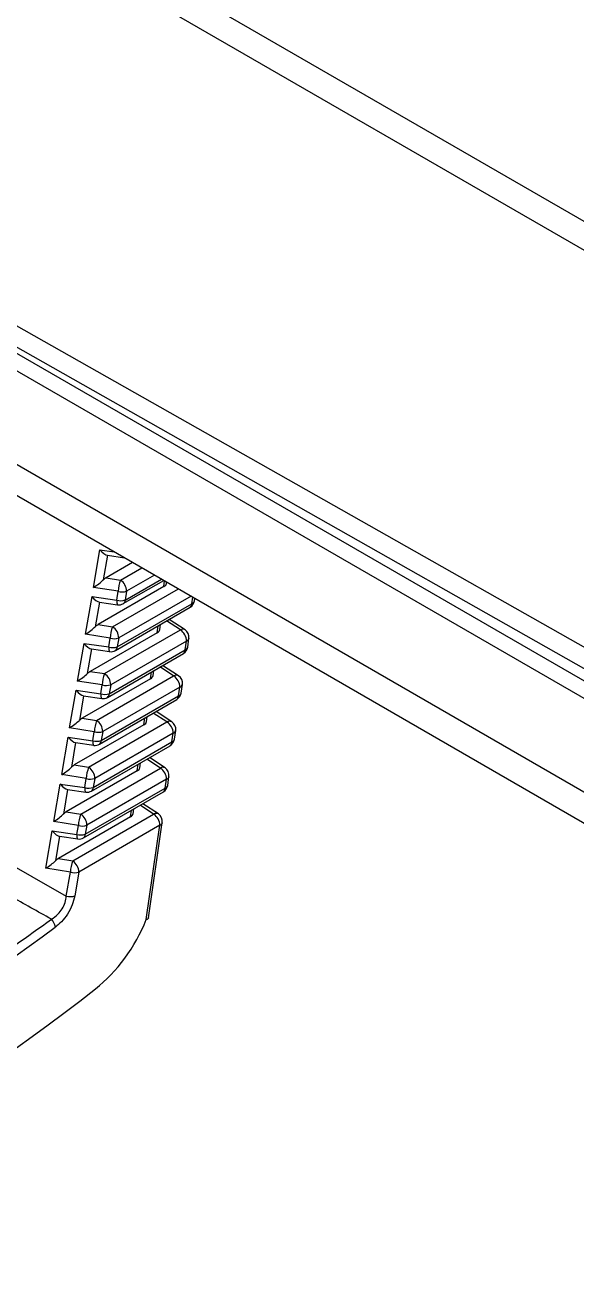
# Model space of a CAD drawing. Extents: x 8 to 113, y 0 to 87.
# Drawn here: x 19.055 to 19.681, y 64.069 to 65.488 of the extents above; entities that cross this region are included whole.
import ezdxf

# ---------------------------------------------------------------- set-up
doc = ezdxf.new("R2010")
doc.units = 0
doc.header["$MEASUREMENT"] = 0
doc.layers.add('OBJECT', color=7, linetype='CONTINUOUS')

msp = doc.modelspace()

# ---------------------------------------------------------------- linework, layer by layer
at = {"layer": 'OBJECT'}
for p, q in [((20.7236, 64.6684), (17.4116, 66.5804)), ((17.4116, 66.5477), (20.7236, 64.6357)), ((19.0283, 65.1254), (21.7994, 63.5257)), ((21.8088, 63.5004), (19.0388, 65.0995)), ((18.935, 65.0532), (21.805, 63.3964)), ((18.9024, 65.0367), (21.8261, 63.3489)), ((19.1327, 64.8497), (19.14, 64.8925)), ((19.14, 64.8925), (19.1562, 64.8902)), ((19.1485, 64.8863), (19.1437, 64.8582)), ((19.1771, 64.8781), (19.147, 64.8607)), ((19.1485, 64.8863), (19.1679, 64.8834)), ((19.1633, 64.8581), (19.1875, 64.8721)), ((19.202, 64.8637), (19.1703, 64.8454)), ((19.1607, 64.8453), (19.1327, 64.8497)), ((19.2126, 64.8506), (19.138, 64.8075)), ((19.147, 64.8607), (19.1633, 64.8581)), ((19.1543, 64.8049), (19.2291, 64.8481)), ((19.1665, 64.8313), (19.2124, 64.8577)), ((19.1686, 64.8354), (19.2098, 64.8592)), ((19.2126, 64.8506), (19.2135, 64.8571)), ((19.2155, 64.8542), (19.2157, 64.8558)), ((19.1237, 64.7966), (19.131, 64.8393)), ((19.131, 64.8393), (19.159, 64.8353)), ((19.1395, 64.8331), (19.1347, 64.805)), ((19.1394, 64.8331), (19.1601, 64.83)), ((19.159, 64.8353), (19.1607, 64.8453)), ((19.2435, 64.8398), (19.1613, 64.7923)), ((19.1703, 64.8454), (19.1686, 64.8354)), ((19.2444, 64.8312), (19.2455, 64.8386)), ((19.2473, 64.8343), (19.2477, 64.8373)), ((19.1575, 64.7781), (19.2424, 64.8271)), ((19.1595, 64.7822), (19.2444, 64.8312)), ((19.138, 64.8075), (19.1543, 64.8049)), ((19.205, 64.7983), (19.2062, 64.8062)), ((19.2079, 64.8019), (19.2088, 64.8077)), ((19.2313, 64.8015), (19.2157, 64.8117)), ((19.2367, 64.8017), (19.2187, 64.8134)), ((19.1516, 64.7921), (19.1237, 64.7966)), ((19.205, 64.7983), (19.1289, 64.7544)), ((19.1452, 64.7518), (19.2313, 64.8015)), ((19.1499, 64.7821), (19.1516, 64.7921)), ((19.1613, 64.7923), (19.1595, 64.7822)), ((19.2397, 64.782), (19.2411, 64.7919)), ((19.1146, 64.7434), (19.1219, 64.7861)), ((19.1219, 64.7861), (19.1499, 64.7821)), ((19.1304, 64.7799), (19.1256, 64.7519)), ((19.1304, 64.7799), (19.151, 64.7769)), ((19.1505, 64.729), (19.2369, 64.7789)), ((19.2383, 64.7888), (19.1522, 64.7391)), ((19.2369, 64.7789), (19.2383, 64.7888)), ((19.1484, 64.7249), (19.2348, 64.7747)), ((19.1289, 64.7544), (19.1452, 64.7518)), ((19.1362, 64.6986), (19.2237, 64.7492)), ((19.1974, 64.746), (19.1986, 64.7538)), ((19.2004, 64.7496), (19.2012, 64.7553)), ((19.2237, 64.7492), (19.2081, 64.7594)), ((19.2291, 64.7494), (19.2112, 64.7611)), ((19.1426, 64.739), (19.1146, 64.7434)), ((19.1974, 64.746), (19.1199, 64.7012)), ((19.1409, 64.7289), (19.1426, 64.739)), ((19.2307, 64.7365), (19.1432, 64.686)), ((19.1522, 64.7391), (19.1505, 64.729)), ((19.2293, 64.7265), (19.2307, 64.7365)), ((19.2321, 64.7296), (19.2336, 64.7396)), ((19.1056, 64.6903), (19.1129, 64.7329)), ((19.1129, 64.7329), (19.1409, 64.7289)), ((19.1214, 64.7267), (19.1166, 64.6987)), ((19.1213, 64.7267), (19.142, 64.7237)), ((19.1394, 64.6717), (19.2272, 64.7224)), ((19.1414, 64.6758), (19.2293, 64.7265)), ((19.2161, 64.6969), (19.2006, 64.707)), ((19.2216, 64.6971), (19.2037, 64.7088)), ((19.1899, 64.6937), (19.1108, 64.6481)), ((19.1199, 64.7012), (19.1362, 64.6986)), ((19.1271, 64.6455), (19.2161, 64.6969)), ((19.1899, 64.6937), (19.191, 64.7015)), ((19.1928, 64.6973), (19.1936, 64.703)), ((19.0966, 64.6371), (19.1038, 64.6797)), ((19.1038, 64.6797), (19.1318, 64.6757)), ((19.1336, 64.6858), (19.1056, 64.6903)), ((19.1318, 64.6757), (19.1336, 64.6858)), ((19.2231, 64.6842), (19.1341, 64.6328)), ((19.1432, 64.686), (19.1414, 64.6758)), ((19.2217, 64.6742), (19.2231, 64.6842)), ((19.2245, 64.6773), (19.226, 64.6873)), ((19.1123, 64.6735), (19.1076, 64.6456)), ((19.1123, 64.6735), (19.1329, 64.6705)), ((19.1303, 64.6185), (19.2196, 64.67)), ((19.1324, 64.6226), (19.2217, 64.6742)), ((19.1823, 64.6414), (19.1834, 64.6491)), ((19.1852, 64.645), (19.186, 64.6506)), ((19.2086, 64.6446), (19.1931, 64.6547)), ((19.214, 64.6448), (19.1961, 64.6565)), ((19.1245, 64.6327), (19.0966, 64.6371)), ((19.1823, 64.6414), (19.1018, 64.5949)), ((19.1108, 64.6481), (19.1271, 64.6455)), ((19.1181, 64.5923), (19.2086, 64.6446)), ((19.217, 64.6249), (19.2184, 64.635)), ((19.0875, 64.584), (19.0948, 64.6265)), ((19.0948, 64.6265), (19.1228, 64.6225)), ((19.1033, 64.6203), (19.0985, 64.5924)), ((19.1032, 64.6203), (19.1239, 64.6173)), ((19.1228, 64.6225), (19.1245, 64.6327)), ((19.1233, 64.5694), (19.2141, 64.6218)), ((19.2156, 64.6319), (19.1251, 64.5797)), ((19.1341, 64.6328), (19.1324, 64.6226)), ((19.2141, 64.6218), (19.2156, 64.6319)), ((19.1213, 64.5653), (19.2121, 64.6177)), ((19.1018, 64.5949), (19.1181, 64.5923)), ((19.1091, 64.5392), (19.201, 64.5923)), ((19.1747, 64.5891), (19.1758, 64.5968)), ((19.1776, 64.5927), (19.1784, 64.5983)), ((19.201, 64.5923), (19.1855, 64.6024)), ((19.2064, 64.5925), (19.1886, 64.6041)), ((19.1155, 64.5795), (19.0875, 64.584)), ((19.1747, 64.5891), (19.0928, 64.5418)), ((19.1137, 64.5693), (19.1155, 64.5795)), ((19.208, 64.5796), (19.1161, 64.5265)), ((19.1251, 64.5797), (19.1233, 64.5694)), ((19.1925, 64.4725), (19.208, 64.5796)), ((19.1952, 64.4746), (19.2108, 64.5827)), ((19.0785, 64.5308), (19.0857, 64.5734)), ((19.0857, 64.5734), (19.1137, 64.5693)), ((19.0942, 64.5671), (19.0895, 64.5393)), ((19.0942, 64.5671), (19.1148, 64.5641)), ((18.9904, 64.5624), (19.1018, 64.4993)), ((19.0928, 64.5418), (19.1091, 64.5392)), ((19.1064, 64.5264), (19.0785, 64.5308)), ((19.1018, 64.4993), (19.1064, 64.5264)), ((19.1161, 64.5265), (19.1114, 64.4994))]:
    msp.add_line(p, q, dxfattribs=at)
at = {"layer": 'OBJECT', "flags": 128}
for points in [[(17.4624, 66.0431), (17.627, 65.9499), (18.3322, 65.5506), (20.8068, 64.1497)], [(17.5232, 65.9853), (18.1909, 65.607), (20.8319, 64.1107)], [(19.159, 64.8353), (19.159, 64.8335), (19.1591, 64.8321), (19.1594, 64.831), (19.1597, 64.8303), (19.1601, 64.83), (19.1601, 64.83)], [(19.1499, 64.7821), (19.15, 64.7804), (19.1501, 64.7789), (19.1503, 64.7778), (19.1506, 64.7771), (19.151, 64.7769), (19.151, 64.7769)], [(19.1409, 64.7289), (19.1409, 64.7272), (19.141, 64.7257), (19.1413, 64.7246), (19.1416, 64.7239), (19.142, 64.7237), (19.142, 64.7237)], [(19.1318, 64.6757), (19.1319, 64.674), (19.132, 64.6725), (19.1322, 64.6714), (19.1325, 64.6707), (19.1329, 64.6705), (19.1329, 64.6705)], [(19.1228, 64.6225), (19.1228, 64.6208), (19.1229, 64.6193), (19.1232, 64.6182), (19.1235, 64.6175), (19.1239, 64.6173), (19.1239, 64.6173)], [(19.1137, 64.5693), (19.1138, 64.5676), (19.1139, 64.5661), (19.1141, 64.565), (19.1144, 64.5643), (19.1148, 64.5641), (19.1148, 64.5641)]]:
    msp.add_lwpolyline(points, dxfattribs=at)
at = {"layer": 'OBJECT'}
for centre, radius, start, end in [((19.1999, 64.844), 0.0392, 158.9135, 178.1164), ((19.155, 64.8452), 0.0153, 0.715, 57.2523), ((19.1635, 64.8506), 0.016, 253.6124, 288.5534), ((19.1652, 64.8606), 0.016, 253.6121, 288.5528), ((19.1638, 64.8352), 0.0048, 304.7417, 2.4677), ((19.2374, 64.8358), 0.01, 299.9973, 351.7621), ((19.2431, 64.8353), 0.00428, 288.0371, 346.5806), ((19.1615, 64.8399), 0.01, 261.7038, 299.9973), ((19.2396, 64.831), 0.0048, 304.7294, 2.4747), ((19.1908, 64.7908), 0.0392, 158.9149, 178.1148), ((19.146, 64.7921), 0.0153, 0.7162, 57.2493), ((19.1562, 64.8075), 0.016, 253.6065, 288.5529), ((19.2342, 64.797), 0.00534, 62.111, 122.9852), ((19.223, 64.7886), 0.0153, 0.7162, 57.2493), ((19.2312, 64.7933), 0.01, 351.7621, 56.8281), ((19.237, 64.7929), 0.00428, 288.0423, 346.5754), ((19.1545, 64.7974), 0.016, 253.6064, 288.5538), ((19.1525, 64.7867), 0.01, 261.7038, 299.9973), ((19.1547, 64.782), 0.0048, 304.7294, 2.4747), ((19.2298, 64.7834), 0.01, 299.9973, 351.7621), ((19.2321, 64.7787), 0.0048, 304.7391, 2.4651), ((19.2355, 64.783), 0.00428, 288.0468, 346.5798), ((19.1818, 64.7377), 0.0392, 158.9149, 178.1148), ((19.137, 64.7389), 0.0153, 0.7162, 57.2493), ((19.2266, 64.7447), 0.00534, 62.1056, 123.0007), ((19.2155, 64.7363), 0.0153, 0.7147, 57.2522), ((19.2237, 64.741), 0.01, 351.7621, 56.8281), ((19.1471, 64.7543), 0.016, 253.6064, 288.553), ((19.2294, 64.7406), 0.00428, 288.0282, 346.5863), ((19.1454, 64.7442), 0.016, 253.6062, 288.5532), ((19.1434, 64.7335), 0.01, 261.7038, 299.9973), ((19.1457, 64.7288), 0.0048, 304.7391, 2.4651), ((19.2222, 64.7311), 0.01, 299.9973, 351.7621), ((19.2245, 64.7263), 0.0048, 304.7346, 2.4695), ((19.2279, 64.7306), 0.00428, 288.0439, 346.5827), ((19.1728, 64.6845), 0.0392, 158.9133, 178.1164), ((19.1279, 64.6858), 0.0153, 0.7147, 57.2522), ((19.2191, 64.6924), 0.00534, 62.104, 122.9918), ((19.2079, 64.684), 0.0153, 0.7151, 57.2499), ((19.2161, 64.6887), 0.01, 351.7621, 56.8281), ((19.1381, 64.7012), 0.016, 253.6113, 288.5546), ((19.2146, 64.6787), 0.01, 299.9973, 351.7621), ((19.2204, 64.6783), 0.00428, 288.0359, 346.5818), ((19.2218, 64.6883), 0.00428, 288.0443, 346.5791), ((19.1364, 64.691), 0.016, 253.6117, 288.5484), ((19.1344, 64.6803), 0.01, 261.7038, 299.9973), ((19.1366, 64.6756), 0.0048, 304.7346, 2.4695), ((19.2169, 64.674), 0.0048, 304.741, 2.4655), ((19.1637, 64.6314), 0.0392, 158.9149, 178.1148), ((19.1189, 64.6326), 0.0153, 0.7151, 57.2499), ((19.2115, 64.6401), 0.00534, 62.1104, 122.9855), ((19.2003, 64.6317), 0.0153, 0.7151, 57.2499), ((19.2085, 64.6364), 0.01, 351.7621, 56.8281), ((19.2143, 64.636), 0.00428, 288.0378, 346.5767), ((19.1273, 64.6378), 0.016, 253.6125, 288.5526), ((19.129, 64.648), 0.016, 253.6067, 288.5535), ((19.1276, 64.6224), 0.0048, 304.741, 2.4655), ((19.2071, 64.6264), 0.01, 299.9973, 351.7621), ((19.2093, 64.6216), 0.0048, 304.7318, 2.4724), ((19.2128, 64.6259), 0.00428, 288.0372, 346.5805), ((19.1253, 64.6272), 0.01, 261.7038, 299.9973), ((19.1547, 64.5782), 0.0392, 158.9155, 178.1142), ((19.1098, 64.5795), 0.0153, 0.7151, 57.2499), ((19.2039, 64.5878), 0.00534, 62.0872, 123.0087), ((19.1928, 64.5794), 0.0152, 0.7128, 57.2522), ((19.2009, 64.5841), 0.01, 351.7621, 56.8281), ((19.12, 64.5948), 0.016, 253.6026, 288.5576), ((19.2067, 64.5837), 0.00428, 288.0472, 346.5762), ((19.1183, 64.5846), 0.016, 253.6026, 288.5576), ((19.1163, 64.574), 0.01, 261.7038, 299.9973), ((19.1186, 64.5692), 0.0048, 304.7318, 2.4724), ((19.1456, 64.5251), 0.0392, 158.9133, 178.1164), ((19.1008, 64.5263), 0.0152, 0.7128, 57.2522), ((19.111, 64.5417), 0.016, 253.6116, 288.5485), ((19.1064, 64.5146), 0.016, 253.6064, 288.5538), ((19.0726, 64.4612), 0.017, 9.7674, 43.9121)]:
    msp.add_arc(centre, radius, start, end, dxfattribs=at)
for centre, major_axis, ratio, start_param, end_param in [((19.1425, 64.8972), (-0.0077, 0.0106), 0.37214, 1.74648, 2.800892), ((19.1353, 64.8544), (0.0114, 0.0082), 0.177132, 4.362399, 5.416811), ((19.1464, 64.8526), (0.00685, 0.00862), 0.521027, 0.922949, 1.32921), ((19.2055, 64.8547), (0.0101, 0), 0.579269, 5.498575, 6.20079), ((19.1335, 64.844), (-0.0077, 0.0106), 0.37214, 1.74648, 2.800892), ((19.1262, 64.8013), (0.0114, 0.0082), 0.177132, 4.362399, 5.416811), ((19.1374, 64.7995), (0.00685, 0.00862), 0.521027, 0.922949, 1.32921), ((19.1979, 64.8024), (0.0101, 0), 0.579269, 5.498575, 6.20079), ((19.1244, 64.7908), (-0.0077, 0.0106), 0.37214, 1.74648, 2.800892), ((19.1172, 64.7481), (0.0114, 0.0082), 0.177132, 4.362399, 5.416811), ((19.1284, 64.7463), (0.00685, 0.00862), 0.521027, 0.922949, 1.32921), ((19.1903, 64.7501), (0.0101, 0), 0.579269, 5.498575, 6.20079), ((19.1154, 64.7376), (-0.0077, 0.0106), 0.37214, 1.74648, 2.800892), ((19.1081, 64.695), (0.0114, 0.0082), 0.177132, 4.362399, 5.416811), ((19.1193, 64.6932), (0.00685, 0.00862), 0.521027, 0.922949, 1.32921), ((19.1828, 64.6978), (0.0101, 0), 0.579269, 5.498575, 6.20079), ((19.1064, 64.6844), (-0.0077, 0.0106), 0.37214, 1.74648, 2.800892), ((19.0991, 64.6418), (0.0114, 0.0082), 0.177132, 4.362399, 5.416811), ((19.1103, 64.64), (0.00685, 0.00862), 0.521027, 0.922949, 1.32921), ((19.1752, 64.6455), (0.0101, 0), 0.579269, 5.498575, 6.20079), ((19.0973, 64.6312), (-0.0077, 0.0106), 0.37214, 1.74648, 2.800892), ((19.0901, 64.5887), (0.0114, 0.0082), 0.177132, 4.362399, 5.416811), ((19.1012, 64.5869), (0.00685, 0.00862), 0.521027, 0.922949, 1.32921), ((19.1676, 64.5932), (0.0101, 0), 0.579269, 5.498575, 6.20079), ((19.0883, 64.578), (-0.0077, 0.0106), 0.37214, 1.74648, 2.800892), ((19.081, 64.5355), (0.0114, 0.0082), 0.177132, 4.362399, 5.416811), ((19.0922, 64.5337), (0.00685, 0.00862), 0.521027, 0.922949, 1.32921), ((18.9333, 66.0326), (1.1655, 1.8319), 0.546187, 3.795705, 4.104734), ((19.1249, 64.4718), (0.0591, 0.0928), 0.546175, 4.132403, 5.053937), ((18.9309, 65.98), (1.2039, 1.8907), 0.546175, 3.768895, 4.132403)]:
    msp.add_ellipse(centre, major_axis=major_axis, ratio=ratio, start_param=start_param, end_param=end_param, dxfattribs=at)
for points, knots in [([(19.0849, 64.473), (19.0693, 64.4817), (19.0325, 64.5022), (18.9959, 64.523), (18.9747, 64.5349)], [0, 0, 0, 0, 0.422663, 1, 1, 1, 1]), ([(19.0849, 64.473), (19.0874, 64.4747), (19.092, 64.4778), (19.0973, 64.4847), (19.1008, 64.492), (19.1015, 64.4968), (19.1018, 64.4993)], [0, 0, 0, 0, 0.295332, 0.524714, 0.754462, 1, 1, 1, 1]), ([(19.1114, 64.4994), (19.1106, 64.496), (19.109, 64.4892), (19.1035, 64.4788), (19.0966, 64.4701), (19.0917, 64.466), (19.0894, 64.4641)], [0, 0, 0, 0, 0.261885, 0.524406, 0.776422, 1, 1, 1, 1]), ([(18.6147, 64.2015), (18.6193, 64.2034), (18.6424, 64.2129), (18.7199, 64.2468), (18.7984, 64.2874), (18.8771, 64.3333), (18.9559, 64.3808), (19.0298, 64.4336), (19.0849, 64.473)], [0, 0, 0, 0, 0.029967, 0.149857, 0.5, 0.529967, 0.649857, 1, 1, 1, 1]), ([(19.1951, 64.4746), (19.195, 64.4744), (19.195, 64.4736), (19.1939, 64.4729), (19.1929, 64.4726), (19.1925, 64.4725), (19.1925, 64.4725)], [0, 0, 0, 0, 0.270175, 0.749386, 0.969665, 1, 1, 1, 1])]:
    msp.add_open_spline(points, degree=3, knots=knots, dxfattribs=at)

doc.saveas('drawing.dxf')
